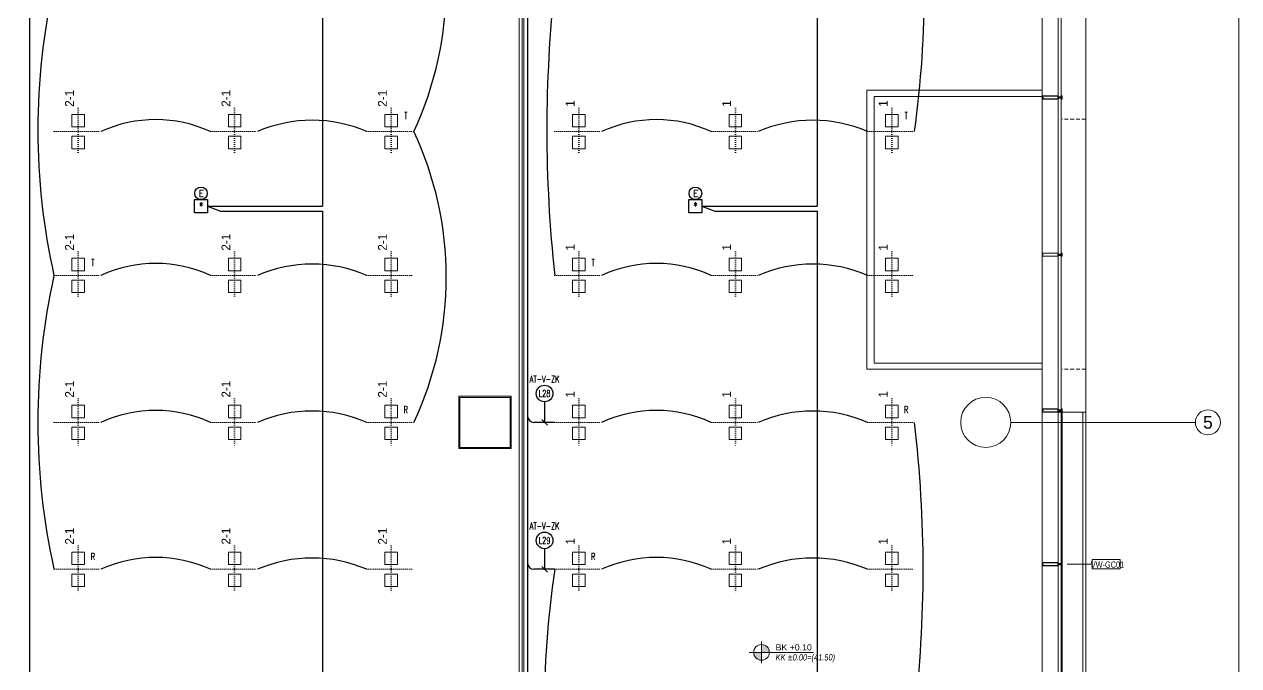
# Model space of a CAD drawing. Extents: x -2012 to 34975, y -1043 to 8321.
# Drawn here: x 25500 to 27440, y 2063 to 3089 of the extents above; entities that cross this region are included whole.
import ezdxf
from ezdxf.enums import TextEntityAlignment as Align

# ---------------------------------------------------------------- set-up
doc = ezdxf.new("R2010")
doc.units = 0
doc.header["$LTSCALE"] = 25
for name, pattern in [('DOT2', [0.125, 0, -0.125]), ('Grundrisse$0$AUSGEZOGEN', [2, 1, 1]), ('HIDDEN', [0.375, 0.25, -0.125])]:
    doc.linetypes.add(name, pattern=pattern)
doc.layers.get('0').update_dxf_attribs({"color": 9, "lineweight": 9})
for name, color, linetype, lineweight in [('01', 9, 'Continuous', 9), ('06B', 9, 'Continuous', 9), ('06C', 9, 'Continuous', 9), ('06D', 9, 'Continuous', 9), ('10', 9, 'Continuous', 9), ('10A', 9, 'Continuous', 9), ('14', 9, 'Continuous', 9), ('15', 9, 'Continuous', 9), ('20', 9, 'DOT2', 9), ('21', 9, 'Continuous', 9), ('22', 8, 'Continuous', 9), ('24', 9, 'Continuous', 9), ('31', 9, 'Continuous', 9), ('40A', 9, 'Continuous', 9), ('E-1x26W PL DOWNLIGHT KARE ARMATÜR (GÖMME) (KİTLİ)', 7, 'Continuous', 30), ('E-ACİL AYDINLATMA KİTİ', 7, 'Continuous', 30), ('E-KABLO', 7, 'Continuous', 30), ('E-LİNYE', 7, 'Continuous', 30)]:
    doc.layers.add(name, color=color, linetype=linetype, lineweight=lineweight)
doc.styles.add('Arial', font='arial.ttf', dxfattribs={"height": 2.5})
doc.styles.add('E-YAZI', font='txttw.shx')
doc.styles.add('MuuM_TEXT-ITALIC', font='ARIALNI.TTF')
doc.styles.add('TX-TEXT', font='')
doc.styles.get('TX-TEXT').set_extended_font_data('TrSah Futura Lt BT')

# ---------------------------------------------------------------- blocks, each defined once
blk = doc.blocks.new('0_elevationtarget-p-bk')
h = blk.add_hatch(color=254)
h.paths.add_polyline_path([(2.5, 0, 0.414214), (0, 2.5), (0, 0)])
h.paths.add_polyline_path([(0, 0), (-2.5, 0, 0.414214), (0, -2.5)])
blk.add_line((0, -3.5), (0, 3.5))
blk.add_lwpolyline([(16.6, 0), (-4, 0)])
blk.add_circle((0, 0), 2.5)
at = {"style": 'Arial'}
blk.add_attdef('BITMISKOT', text='', height=2, dxfattribs=at).set_placement((4.5, 0), align=Align.BOTTOM_LEFT)
at = {"style": 'MuuM_TEXT-ITALIC'}
blk.add_attdef('FINISHINGFLOORLEVEL', text='', height=2, dxfattribs=at).set_placement((4.5, -0.59), align=Align.TOP_LEFT)
blk = doc.blocks.new('p-kolon-80x80-vw')
at = {"layer": '01'}
blk.add_lwpolyline([(-40, -40), (-40, 40), (40, 40), (40, -40)], close=True, dxfattribs=at)
blk = doc.blocks.new('p-kolon-vw-çelik80')
at = {"layer": '01'}
blk.add_circle((0, 0), 40, dxfattribs=at)
blk = doc.blocks.new('prf-camderzi-20x6-p_1')
at = {"layer": '10A', "linetype": 'Continuous'}
for points in [[(0.2, -2.4), (0.1, -2.3), (0.1, 2.3), (0.2, 2.4), (0.8, 2.4), (0.8, 2.3), (0.9, 2.3), (1.2, 2.4), (1.2, 2.5), (0.1, 2.5), (0, 2.4), (0, 2.3), (0, -2.4), (0.1, -2.5), (0.1, -2.5), (1.2, -2.5), (1.2, -2.4), (0.9, -2.3), (0.8, -2.3), (0.8, -2.4)], [(1.1, 2.1), (1.1, 2), (1.1, 2), (1.2, 2), (1.2, 2.3), (0.8, 2.3), (0.8, 2.2), (0.8, 2.3), (0.7, 2.3), (0.7, 2.3), (0.5, 2.3), (0.4, 2.2), (0.2, 2.1), (0.2, 2.1), (0.2, 2.1), (0.3, 2.1), (0.6, 2.1), (0.7, 2), (0.7, 1.1), (0.8, 1), (0.9, 1), (1, 0.9), (1, 0), (1, 0), (1, 0), (1, -0.9), (0.9, -1), (0.8, -1), (0.7, -1.1), (0.7, -2), (0.6, -2), (0.3, -2), (0.2, -2.1), (0.2, -2.1), (0.2, -2.1), (0.4, -2.2), (0.5, -2.3), (0.7, -2.3), (0.7, -2.3), (0.8, -2.3), (0.8, -2.2), (0.8, -2.2), (1.2, -2.4), (1.2, -2), (1.1, -1.9), (1.1, -1.9), (1.1, -2.1), (0.9, -2.1), (0.8, -2), (0.8, -1.1), (1.1, -1.1), (1.1, -1.2), (1.1, -1.2), (1.2, -1.2), (1.2, 1.2), (1.1, 1.3), (1.1, 1.3), (1.1, 1.1), (0.8, 1.1), (0.8, 2), (0.9, 2.1)], [(6.2, -2.5), (31.9, -2.5), (32, -2.5), (32, -2.4), (32, 2.3), (31.9, 2.5), (31.9, 2.5), (6.2, 2.5), (6.2, 2.3), (6.3, 2.2), (6.4, 2.2), (6.4, 2.3), (6.6, 2.3), (6.6, 1.9), (6.6, 1.9), (6.6, 1.8), (6.6, 1.4), (6.4, 1.4), (6.4, 1.5), (6.3, 1.5), (6.2, 1.4), (6.2, 1.1), (6.4, 1.1), (6.4, 1.2), (6.6, 1.2), (6.6, 0.7), (6.5, 0.5), (6.4, 0.5), (5.3, 0.5), (5.2, 0.5), (5.2, 0.4), (5.3, 0.2), (5.4, 0.2), (5.5, 0.2), (5.6, 0.2), (5.6, 0.2), (5.6, 0.2), (5.8, 0.2), (5.8, 0.2), (5.8, 0.2), (6, 0.2), (6, 0.2), (6, 0.2), (6.1, 0.2), (6.2, 0.2), (6.2, 0.2), (6.3, 0.2), (6.3, 0.2), (6.4, 0.2), (6.4, 0.2), (6.6, 0.1), (6.7, 0), (6.6, -0.1), (6.4, -0.2), (6.3, -0.2), (6.2, -0.2), (6.2, -0.2), (6.1, -0.2), (6.1, -0.2), (6, -0.2), (5.9, -0.2), (5.9, -0.2), (5.9, -0.2), (5.7, -0.2), (5.7, -0.2), (5.7, -0.2), (5.6, -0.2), (5.5, -0.2), (5.5, -0.2), (5.4, -0.2), (5.3, -0.3), (5.2, -0.4), (5.2, -0.5), (5.3, -0.5), (6.4, -0.5), (6.5, -0.6), (6.6, -0.6), (6.6, -1.2), (6.4, -1.2), (6.4, -1.1), (6.2, -1.1), (6.2, -1.5), (6.3, -1.5), (6.4, -1.5), (6.4, -1.4), (6.6, -1.4), (6.6, -1.9), (6.6, -1.9), (6.6, -1.9), (6.6, -2.4), (6.4, -2.4), (6.4, -2.2), (6.3, -2.2), (6.2, -2.3)]]:
    blk.add_lwpolyline(points, close=True, dxfattribs=at)
at = {"layer": '10A', "linetype": 'Grundrisse$0$AUSGEZOGEN'}
for points in [[(5.2, -0.5), (5.2, -0.3), (5.3, -0.2), (5.4, -0.2), (5.6, -0.2), (5.8, -0.2), (5.8, -0.2), (5.9, -0.2), (5.9, -0.2), (5.9, -0.2), (6.1, -0.2), (6.2, -0.2), (6.2, -0.2), (6.4, -0.1), (6.4, 0), (6.4, 0.1), (6.2, 0.2), (6.2, 0.2), (6.1, 0.2), (5.9, 0.2), (5.9, 0.2), (5.9, 0.2), (5.8, 0.2), (5.8, 0.2), (5.6, 0.2), (5.4, 0.2), (5.3, 0.2), (5.2, 0.3), (5.2, 0.5), (2.4, 0.5), (2.3, 0.5), (2.1, 0.4), (2, 0.4), (2, 0.4), (2, 0.5), (2, 0.5), (2, 0.5), (1.4, 0.5), (1.3, 0.4), (1.4, 0.3), (1.5, 0.3), (1.5, 0.3), (1.5, 0.4), (1.8, 0.4), (1.9, 0.3), (2.2, 0), (2.2, 0), (2.2, 0), (1.9, -0.3), (1.8, -0.4), (1.5, -0.4), (1.5, -0.3), (1.5, -0.3), (1.4, -0.3), (1.3, -0.4), (1.4, -0.5), (1.4, -0.5), (2, -0.5), (2, -0.5), (2, -0.4), (2, -0.4), (2.1, -0.4), (2.3, -0.5), (2.4, -0.5)], [(2.8, 0.9), (2.8, 0.9), (2.7, 0.5), (2.8, 0.5), (2.9, 0.5), (2.9, 0.6), (2.9, 0.9), (3, 1), (3.1, 1.1), (3.4, 1.1), (3.5, 1.1), (3.5, 1.2), (3.4, 1.2), (3.1, 1.2), (3.1, 1.2), (3, 1.2), (3, 1.2), (3, 1.1), (2.9, 1.1), (2.9, 1.1), (2.8, 1), (2.8, 1)], [(3.7, 0.9), (3.7, 0.9), (3.6, 0.5), (3.7, 0.5), (3.8, 0.5), (3.8, 0.6), (3.8, 0.9), (3.9, 1), (4, 1.1), (4.3, 1.1), (4.3, 1.1), (4.4, 1.2), (4.3, 1.2), (4, 1.2), (4, 1.2), (3.9, 1.2), (3.9, 1.2), (3.8, 1.1), (3.8, 1.1), (3.8, 1.1), (3.7, 1), (3.7, 1)], [(4.6, 0.9), (4.5, 0.9), (4.5, 0.5), (4.6, 0.5), (4.7, 0.5), (4.7, 0.6), (4.7, 0.9), (4.8, 1), (4.9, 1.1), (5.2, 1.1), (5.2, 1.1), (5.2, 1.2), (5.2, 1.2), (4.9, 1.2), (4.9, 1.2), (4.8, 1.2), (4.8, 1.2), (4.7, 1.1), (4.7, 1.1), (4.6, 1.1), (4.6, 1), (4.6, 1)], [(2.8, -0.9), (2.8, -0.9), (2.7, -0.5), (2.8, -0.5), (2.9, -0.6), (2.9, -0.6), (2.9, -0.9), (3, -1), (3.1, -1.1), (3.4, -1.1), (3.5, -1.1), (3.5, -1.1), (3.4, -1.2), (3.1, -1.2), (3.1, -1.2), (3, -1.2), (3, -1.1), (3, -1.1), (2.9, -1.1), (2.9, -1.1), (2.8, -1), (2.8, -1)], [(3.7, -0.9), (3.7, -0.9), (3.6, -0.5), (3.7, -0.5), (3.8, -0.6), (3.8, -0.6), (3.8, -0.9), (3.9, -1), (4, -1.1), (4.3, -1.1), (4.3, -1.1), (4.4, -1.1), (4.3, -1.2), (4, -1.2), (4, -1.2), (3.9, -1.2), (3.9, -1.1), (3.8, -1.1), (3.8, -1.1), (3.8, -1.1), (3.7, -1), (3.7, -1)], [(4.6, -0.9), (4.5, -0.9), (4.5, -0.5), (4.6, -0.5), (4.7, -0.6), (4.7, -0.6), (4.7, -0.9), (4.8, -1), (4.9, -1.1), (5.2, -1.1), (5.2, -1.1), (5.2, -1.1), (5.2, -1.2), (4.9, -1.2), (4.9, -1.2), (4.8, -1.2), (4.8, -1.1), (4.7, -1.1), (4.7, -1.1), (4.6, -1.1), (4.6, -1), (4.6, -1)]]:
    blk.add_lwpolyline(points, close=True, dxfattribs=at)
at = {"layer": '10A', "linetype": 'Continuous'}
blk.add_lwpolyline([(6.8, -2.3), (6.8, 2.3), (31.8, 2.3), (31.8, 0.2), (31.7, 0.1), (31.3, 0.1), (31.2, 0.2), (31.2, 0.2), (31.2, 0.3), (31.1, 0.3), (31.1, 0.3), (31, 0.4), (31, 0.4), (31, 0.4), (30.9, 0.4), (30.8, 0.5), (30.8, 0.5), (30.7, 0.5), (30.7, 0.4), (30.6, 0.4), (30.6, 0.4), (30.5, 0.4), (30.5, 0.3), (30.4, 0.3), (30.4, 0.2), (30.5, 0.1), (30.7, 0.1), (30.7, 0.2), (30.7, 0.2), (30.8, 0.2), (30.9, 0.2), (30.9, 0.2), (30.9, 0.1), (31, 0.1), (31, 0), (31, -0.1), (30.9, -0.1), (30.9, -0.1), (30.9, -0.2), (30.8, -0.2), (30.7, -0.2), (30.7, -0.1), (30.7, -0.1), (30.6, -0.1), (30.5, -0.1), (30.4, -0.2), (30.4, -0.3), (30.5, -0.3), (30.5, -0.3), (30.6, -0.4), (30.6, -0.4), (30.7, -0.4), (30.7, -0.4), (30.8, -0.4), (30.8, -0.4), (30.9, -0.4), (31, -0.4), (31, -0.4), (31, -0.4), (31.1, -0.3), (31.1, -0.3), (31.2, -0.2), (31.2, -0.2), (31.2, -0.2), (31.3, -0.1), (31.7, -0.1), (31.8, -0.1), (31.8, -2.3), (6.8, -2.3)], dxfattribs=at)
blk = doc.blocks.new('p-cephe-birincikat-onkisim')
at = {"layer": '06B'}
for points in [[(-70, -1008.8), (-350, -1008.8), (-350, -1455.2), (-70, -1455.2)], [(-70, -1018.8), (-338, -1018.8), (-338, -1445.2), (-70, -1445.2)]]:
    blk.add_lwpolyline(points, dxfattribs=at)
at = {"layer": '06D'}
for points in [[(-70, -3732), (-70, -48)], [(0, -1523.5), (0, -3732)]]:
    blk.add_lwpolyline(points, dxfattribs=at)
blk.add_lwpolyline([(-5, -2010.5), (-38, -2010.5), (-38, -1523.5), (-5, -1523.5)], close=True, dxfattribs=at)
at = {"layer": '10'}
blk.add_lwpolyline([(0, -780.5), (-70, -780.5), (-70, -1523.5), (0, -1523.5)], close=True, dxfattribs=at)
at = {"layer": '15', "linetype": 'Continuous'}
for points in [[(-44, -1019.5), (-39.5, -1019.5), (-39.5, -784), (-44, -784)], [(-44, -1021.5), (-39.5, -1021.5), (-39.5, -1271.1), (-44, -1271.1)], [(-44, -1273), (-39.5, -1273), (-39.5, -1520.1), (-44, -1520.1)], [(-44, -1521.9), (-39.5, -1521.9), (-39.5, -1765.9), (-44, -1765.9)], [(-44, -2012.1), (-39.5, -2012.1), (-39.5, -1767.7), (-44, -1767.7)]]:
    blk.add_lwpolyline(points, close=True, dxfattribs=at)
at = {"layer": '20', "linetype": 'HIDDEN'}
for points in [[(0, -1055), (-38, -1055)], [(0, -1455), (-38, -1455)]]:
    blk.add_lwpolyline(points, dxfattribs=at)
at = {"xscale": -1}
for p in [(-38, -1020.5), (-38, -1272)]:
    blk.add_blockref('prf-camderzi-20x6-p_1', p, dxfattribs=at)
at = {"rotation": 180}
for p in [(-38, -1521), (-38, -1766.8)]:
    blk.add_blockref('prf-camderzi-20x6-p_1', p, dxfattribs=at)
blk = doc.blocks.new('0_aks')
at = {"linetype": 'Continuous'}
blk.add_circle((0, 0), 2, dxfattribs=at)
at = {"style": 'Arial'}
blk.add_attdef('AKS', text='', height=2, dxfattribs=at).set_placement((0, 0), align=Align.MIDDLE_CENTER)
blk = doc.blocks.new('p-aks_vw')
at = {"layer": '24', "ltscale": 2}
blk.add_lwpolyline([(5680, 2140), (5975, 2140)], dxfattribs=at)
at = {"layer": '24', "xscale": 10, "yscale": 10, "zscale": 10}
blk.add_blockref('0_aks', (5995, 2140), dxfattribs=at).add_auto_attribs({'AKS': '5'})
blk = doc.blocks.new('0_wallno')
at = {"color": 0}
blk.add_lwpolyline([(-17, 1.5), (-8, 1.5), (-8, -1.5), (-17, -1.5)], close=True, dxfattribs=at)
blk.add_lwpolyline([(-8, 0), (0, 0)], dxfattribs=at)
at = {"color": 0, "style": 'Arial'}
blk.add_attdef('DUVARNO', text='', height=2, dxfattribs=at).set_placement((-12.5, 0), align=Align.MIDDLE_CENTER)
blk = doc.blocks.new('p-vw-aydınlatma2')
at = {"linetype": 'ByBlock'}
for points in [[(-10, 7.5), (10, 7.5), (10, 27.5), (-10, 27.5), (-10, 7.5)], [(-10, -27.5), (10, -27.5), (10, -7.5), (-10, -7.5), (-10, -27.5)]]:
    blk.add_lwpolyline(points, dxfattribs=at)
at = {"linetype": 'DOT2'}
for points in [[(0, 37.5), (0, -37.5)], [(-38.6, 0), (36.4, 0)]]:
    blk.add_lwpolyline(points, dxfattribs=at)
at = {"insert": (-20.9, 39.6), "char_height": 14, "width": 14.596, "attachment_point": 1, "rotation": 90, "style": 'TX-TEXT'}
blk.add_mtext('2-1', dxfattribs=at)
blk = doc.blocks.new('p-vw aydınlatma1')
at = {"linetype": 'DOT2'}
for points in [[(27.5, 48.6), (27.5, -26.4)], [(65, 10), (-10, 10)]]:
    blk.add_lwpolyline(points, dxfattribs=at)
at = {"linetype": 'ByBlock'}
for points in [[(0, 20), (0, 0), (20, 0), (20, 20), (0, 20)], [(35, 20), (35, 0), (55, 0), (55, 20), (35, 20)]]:
    blk.add_lwpolyline(points, dxfattribs=at)
at = {"insert": (67.1, 30.9), "char_height": 14, "width": 14.596, "attachment_point": 1, "style": 'TX-TEXT'}
blk.add_mtext('1', dxfattribs=at)
blk = doc.blocks.new('100_ACİL AYDINLATMA KİTİ')
at = {"layer": 'E-ACİL AYDINLATMA KİTİ', "color": 3}
blk.add_circle((0, 0), 1.25, dxfattribs=at)
at = {"layer": 'E-ACİL AYDINLATMA KİTİ', "color": 3, "style": 'E-YAZI'}
blk.add_text('E', height=1.34, dxfattribs=at).set_placement((-0.45, -0.69))
blk = doc.blocks.new('1x26W PL DOWNLIGHT KARE ARMATÜR (GÖMME) (KİTLİ)')
at = {"layer": 'E-1x26W PL DOWNLIGHT KARE ARMATÜR (GÖMME) (KİTLİ)', "color": 4}
for p, q in [((-10.5, 21), (10.5, 21)), ((-10.5, 0), (-10.5, 21)), ((10.5, 21), (10.5, 0)), ((10.5, 0), (-10.5, 0))]:
    blk.add_line(p, q, dxfattribs=at)
at = {"layer": 'E-1x26W PL DOWNLIGHT KARE ARMATÜR (GÖMME) (KİTLİ)', "color": 7, "style": 'E-YAZI', "width": 0.8}
blk.add_text('*', height=12.5, dxfattribs=at).set_placement((-3.3, 4.6))

msp = doc.modelspace()

# ---------------------------------------------------------------- linework, layer by layer
at = {"layer": '06C'}
msp.add_lwpolyline([(26277.84, 3964.26), (26277.84, 3914.5), (26297.84, 3914.5), (26297.84, 290.44), (26277.84, 290.44), (26277.83, 241.5)], dxfattribs=at)
at = {"layer": '06D'}
msp.add_lwpolyline([(26290.34, 3912), (26295.34, 3912), (26295.34, 1650.5), (26290.34, 1650.5)], close=True, dxfattribs=at)
at = {"layer": '14'}
msp.add_lwpolyline([(26193.84, 2494.5), (26277.84, 2494.5), (26277.84, 2410.5), (26193.84, 2410.5)], close=True, dxfattribs=at)
at = {"layer": '40A'}
msp.add_lwpolyline([(21065, 4190), (27440.06, 4190), (27440.06, 15), (21065, 15)], close=True, dxfattribs=at)
at = {"layer": 'E-KABLO', "color": 6}
for p, q in [((26303.84, 3538.45), (26303.84, 2462.5)), ((25507.84, 3200.33), (25507.84, 2462.5)), ((25507.84, 2462.5), (25507.84, 2232.5)), ((26303.84, 2462.5), (26303.84, 2232.5)), ((26347.19, 2452.5), (26313.84, 2452.5)), ((25507.84, 2232.5), (25507.84, 1752.5)), ((26303.84, 2232.5), (26303.84, 1062.5)), ((26347.19, 2217.5), (26313.84, 2217.5))]:
    msp.add_line(p, q, dxfattribs=at)
at = {"layer": 'E-KABLO', "color": 5}
for p, q in [((25976.3, 3528.45), (25976.3, 2798.19)), ((26766.3, 3528.45), (26766.3, 2798.19)), ((25792.54, 2798.19), (25976.3, 2798.19)), ((25792.54, 2798.19), (25813, 2790.19)), ((26582.54, 2798.19), (26766.3, 2798.19)), ((26582.54, 2798.19), (26603, 2790.19)), ((25813, 2790.19), (25976.3, 2790.19)), ((25976.3, 2790.19), (25976.3, 1878.03)), ((26603, 2790.19), (26766.3, 2790.19)), ((26766.3, 2790.19), (26766.3, 1878.03))]:
    msp.add_line(p, q, dxfattribs=at)
at = {"layer": 'E-KABLO', "color": 6}
for centre, radius, start, end in [((25615.14, 3152.5), 558.87, 335.13416, 24.86584), ((25191.37, 3152.5), 1746.71, 352.26804, 7.73196), ((26587.48, 2920), 1065.95, 167.40169, 192.59831), ((28493.37, 2920), 2158.74, 173.81715, 186.18285), ((25709.69, 2726.18), 210.38, 65.42261, 114.57739), ((25959.69, 2714.38), 221.17, 66.69477, 113.30523), ((26509.69, 2726.18), 210.38, 65.42261, 114.57739), ((26759.69, 2714.38), 221.17, 66.69477, 113.30523), ((25626.36, 2685), 547.64, 334.87786, 25.12214), ((25709.69, 2496.18), 210.38, 65.42261, 114.57739), ((25959.69, 2484.38), 221.17, 66.69477, 113.30523), ((26509.69, 2496.18), 210.38, 65.42261, 114.57739), ((26759.69, 2484.38), 221.17, 66.69477, 113.30523), ((26610.38, 2452.5), 1088.85, 167.53607, 192.46393), ((25709.69, 2261.18), 210.38, 65.42261, 114.57739), ((25959.69, 2249.38), 221.17, 66.69477, 113.30523), ((26509.69, 2261.18), 210.38, 65.42261, 114.57739), ((26759.69, 2249.38), 221.17, 66.69477, 113.30523), ((26313.84, 2462.5), 10, 180, 270), ((24907.68, 2217.5), 2028.18, 353.34633, 6.65367), ((25709.69, 2026.18), 210.38, 65.42261, 114.57739), ((25959.69, 2014.38), 221.17, 66.69477, 113.30523), ((26509.69, 2026.18), 210.38, 65.42261, 114.57739), ((26759.69, 2014.38), 221.17, 66.69477, 113.30523), ((26313.84, 2227.5), 10, 180, 270), ((27947.71, 1985), 1617.32, 171.73472, 188.26528)]:
    msp.add_arc(centre, radius, start, end, dxfattribs=at)
at = {"layer": 'E-LİNYE', "color": 7, "linetype": 'Continuous'}
for p, q in [((26331.06, 2485.4), (26331.06, 2452.5)), ((26335.48, 2448.08), (26326.64, 2456.92)), ((26331.06, 2250.4), (26331.06, 2217.5)), ((26335.48, 2213.08), (26326.64, 2221.92))]:
    msp.add_line(p, q, dxfattribs=at)
for centre in [(26331.06, 2498.66), (26331.06, 2263.66)]:
    msp.add_circle(centre, 13.26, dxfattribs=at)

# ---------------------------------------------------------------- block references
for name, p in [('p-cephe-birincikat-onkisim', (27195.84, 3992.5)), ('p-kolon-80x80-vw', (26235.84, 2452.5)), ('p-kolon-vw-çelik80', (27035.84, 2452.5))]:
    msp.add_blockref(name, p)
at = {"layer": '21', "xscale": 5, "yscale": 5, "zscale": 5}
msp.add_blockref('0_elevationtarget-p-bk', (26677.65, 2084.7), dxfattribs=at).add_auto_attribs({'BITMISKOT': 'BK +0.10', 'FINISHINGFLOORLEVEL': 'KK %%P0.00=(41.50)'})
at = {"layer": '22'}
ref = msp.add_blockref('0_wallno', (27165.84, 2225.86), dxfattribs=dict(at, xscale=-5, yscale=5, zscale=5))
ref.add_attrib('DUVARNO', 'VW-GC01', dxfattribs={"layer": '0', "height": 10, "style": 'Arial', "width": 0.7}).set_placement((27230.31, 2225.03), align=Align.MIDDLE_CENTER)
at = {"layer": '24'}
msp.add_blockref('p-aks_vw', (21395.84, 312.5), dxfattribs=at)
at = {"layer": '31', "linetype": 'ByBlock'}
for p in [(25585.84, 2917.5), (25835.84, 2917.5), (26085.84, 2917.5), (25585.84, 2687.5), (25835.84, 2687.5), (26085.84, 2687.5), (25585.84, 2452.5), (25835.84, 2452.5), (26085.84, 2452.5), (25585.84, 2217.5), (25835.84, 2217.5), (26085.84, 2217.5)]:
    msp.add_blockref('p-vw-aydınlatma2', p, dxfattribs=at)
at = {"layer": '31', "linetype": 'ByBlock', "rotation": 90}
for p in [(26395.84, 2890), (26645.84, 2890), (26895.84, 2890), (26395.84, 2660), (26645.84, 2660), (26895.84, 2660), (26395.84, 2425), (26645.84, 2425), (26895.84, 2425), (26395.84, 2190), (26645.84, 2190), (26895.84, 2190)]:
    msp.add_blockref('p-vw aydınlatma1', p, dxfattribs=at)
at = {"layer": 'E-1x26W PL DOWNLIGHT KARE ARMATÜR (GÖMME) (KİTLİ)', "color": 6}
for p in [(25782.04, 2787.69), (26572.04, 2787.69)]:
    msp.add_blockref('1x26W PL DOWNLIGHT KARE ARMATÜR (GÖMME) (KİTLİ)', p, dxfattribs=at)
at = {"layer": 'E-ACİL AYDINLATMA KİTİ', "xscale": 8, "yscale": 8, "zscale": 8}
for p in [(25782.04, 2818.7), (26572.04, 2818.7)]:
    msp.add_blockref('100_ACİL AYDINLATMA KİTİ', p, dxfattribs=at)

# ---------------------------------------------------------------- texts
at = {"layer": 'E-LİNYE', "color": 3, "linetype": 'Continuous', "style": 'E-YAZI', "width": 0.6}
for s, height, p in [('T', 10.94, (26109.26, 2942.89)), ('T', 10.94, (26908.72, 2942.89)), ('T', 10.94, (25609.26, 2707.89)), ('T', 10.94, (26408.72, 2707.89)), ('AT-V-ZK', 10.938, (26331.06, 2521.68)), ('L28', 10.938, (26331.06, 2498.66)), ('R', 10.94, (26109.26, 2472.89)), ('R', 10.94, (26908.72, 2472.89)), ('AT-V-ZK', 10.938, (26331.06, 2286.68)), ('L29', 10.938, (26331.06, 2263.66)), ('R', 10.94, (25609.26, 2237.89)), ('R', 10.94, (26408.72, 2237.89))]:
    msp.add_text(s, height=height, dxfattribs=at).set_placement(p, align=Align.MIDDLE_CENTER)

doc.saveas('drawing.dxf')
